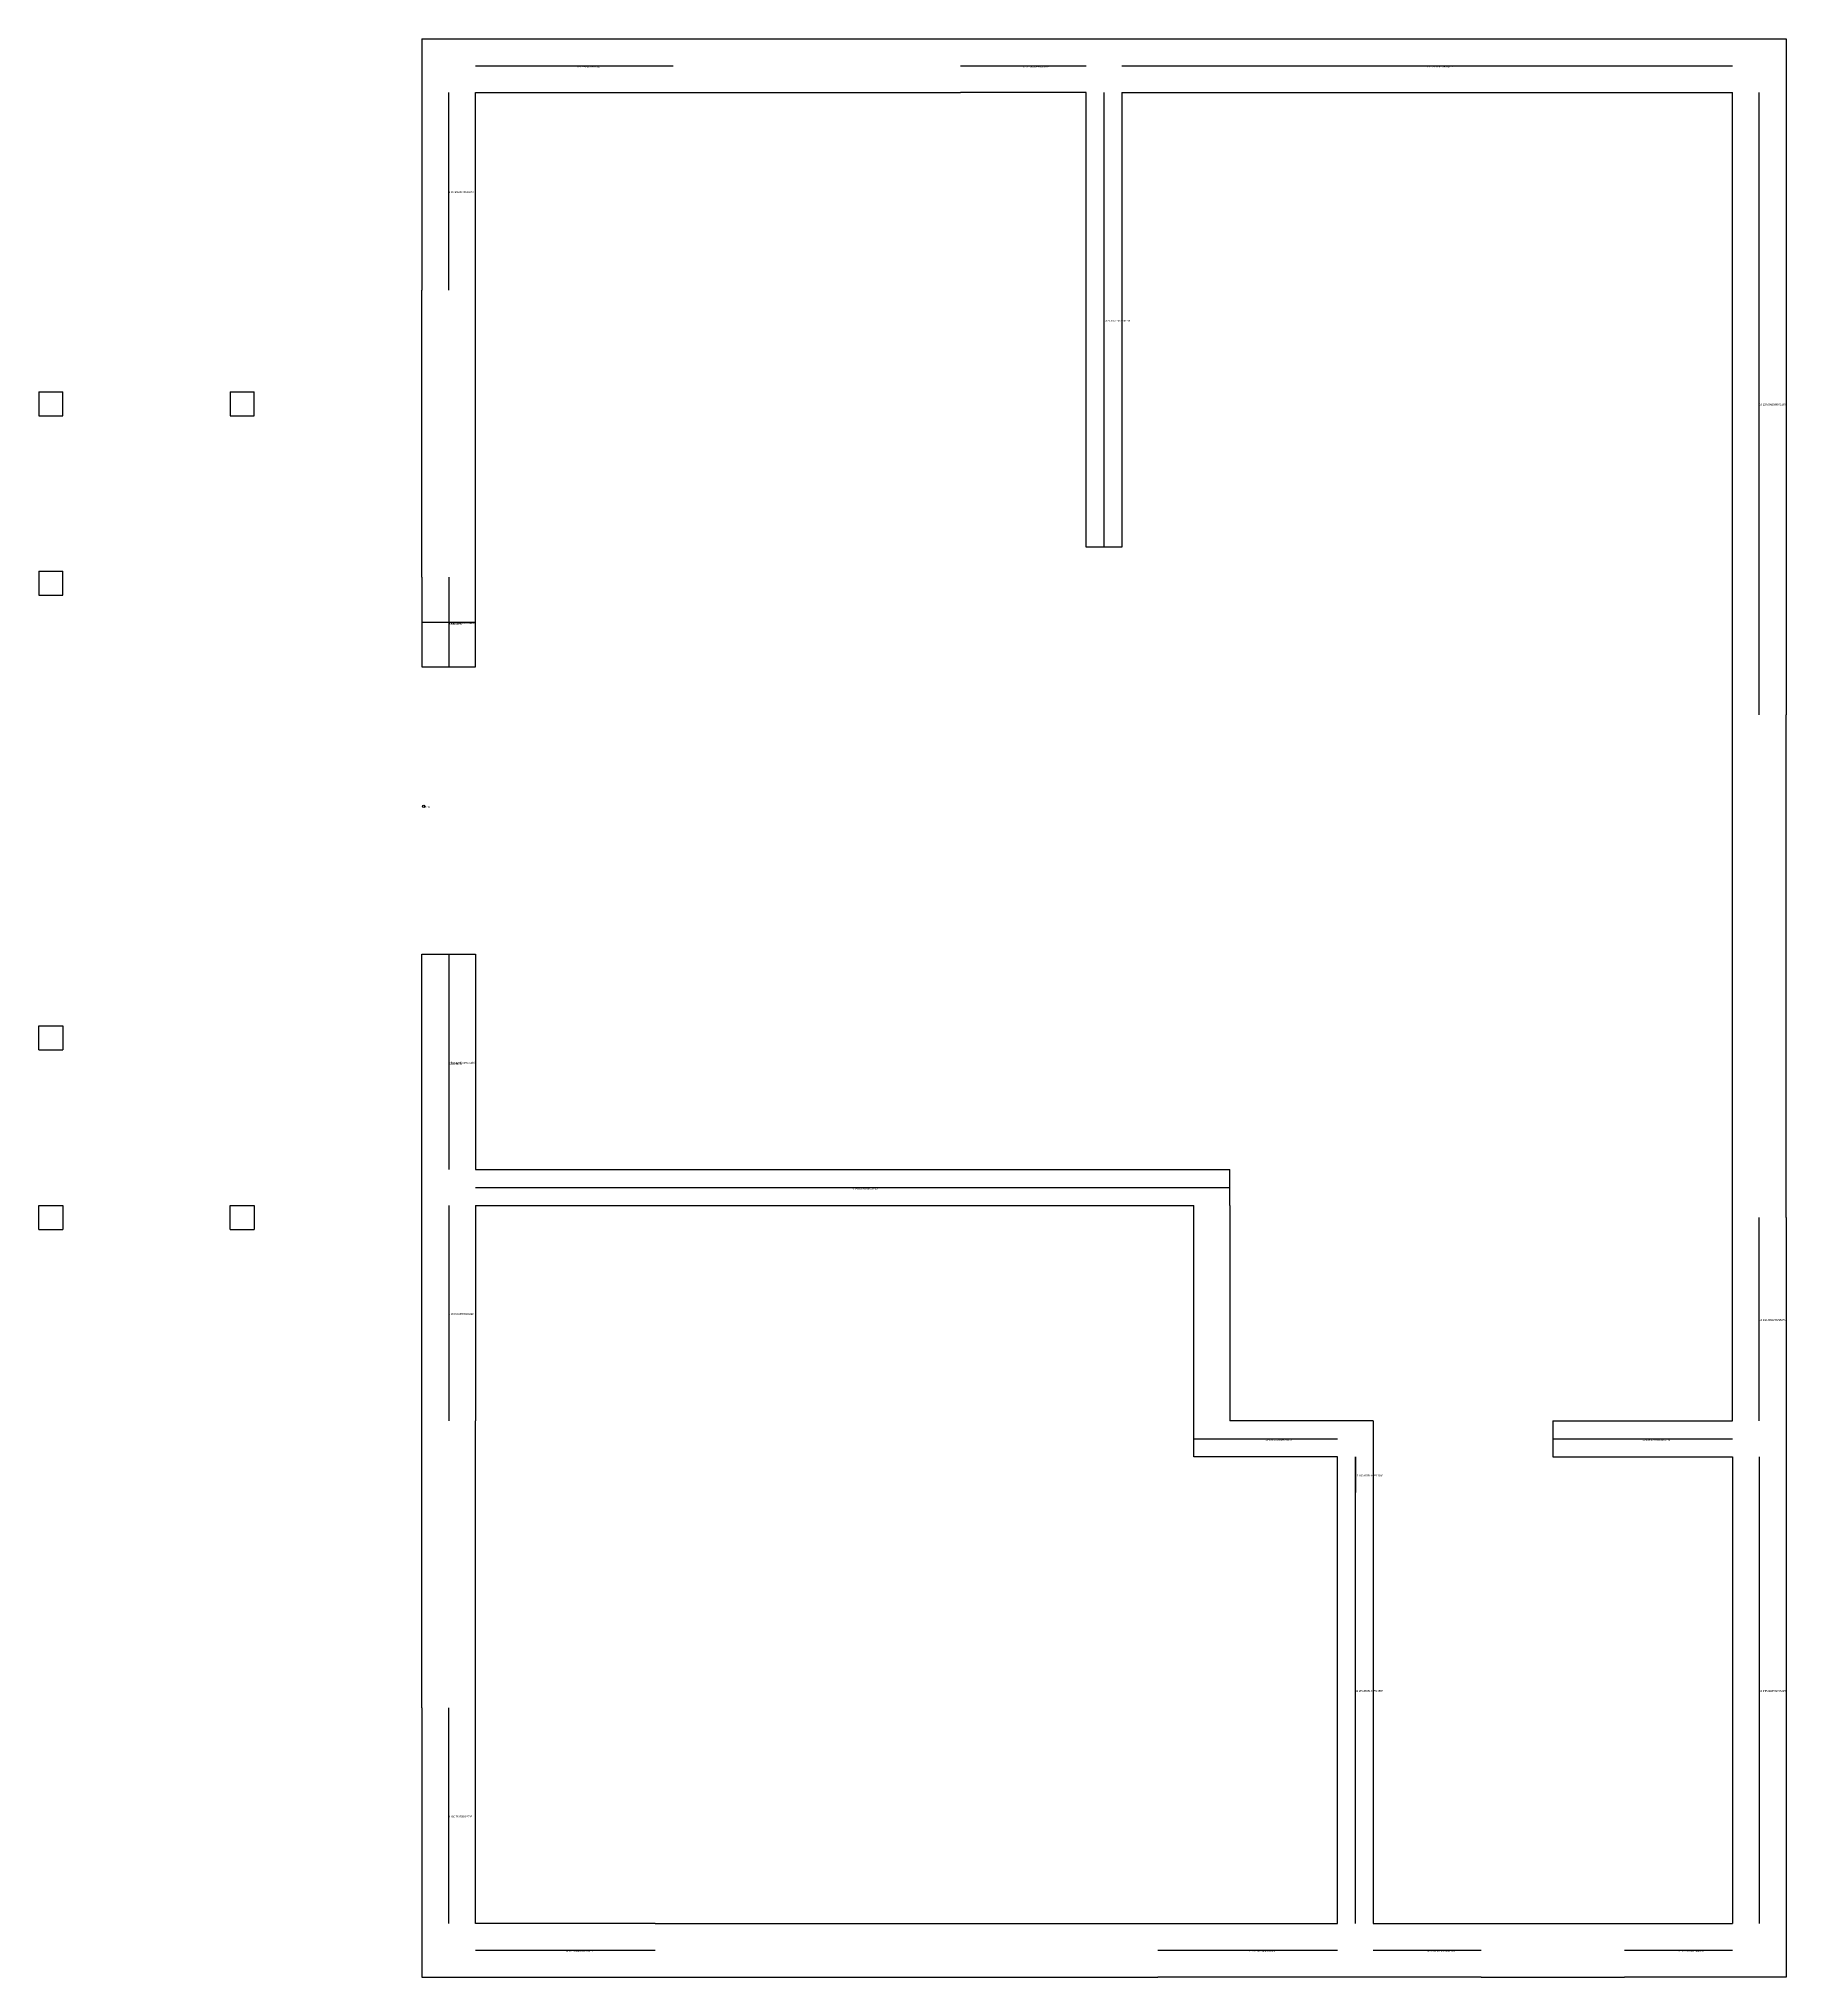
# Model space of a CAD drawing. Header units: metres. Extents: x 301 to 593, y 371 to 695.
import ezdxf

# ---------------------------------------------------------------- set-up
doc = ezdxf.new("R2010")
doc.units = ezdxf.units.M

msp = doc.modelspace()

# ---------------------------------------------------------------- linework, layer by layer
at = {"layer": 'centrelines'}
for p, q in [((374, 690.5), (407, 690.5)), ((455, 690.5), (476, 690.5)), ((482, 690.5), (584, 690.5)), ((369.5, 653), (369.5, 686)), ((479, 610), (479, 686)), ((588.5, 582), (588.5, 686)), ((369.5, 605), (369.5, 590)), ((365, 597.5), (374, 597.5)), ((369.5, 542), (369.5, 506)), ((374, 503), (500, 503)), ((369.5, 500), (369.5, 464)), ((588.5, 464), (588.5, 498)), ((494, 461), (518, 461)), ((554, 461), (584, 461)), ((521, 380), (521, 458)), ((521, 458), (521, 452)), ((588.5, 458), (588.5, 380)), ((369.5, 380), (369.5, 416)), ((374, 375.5), (404, 375.5)), ((488, 375.5), (518, 375.5)), ((524, 375.5), (542, 375.5)), ((566, 375.5), (584, 375.5))]:
    msp.add_line(p, q, dxfattribs=at)
at = {"layer": 'entity_location'}
msp.add_circle((365.33, 566.69), 0.2, dxfattribs=at)
at = {"layer": 'wall'}
for p, q in [((365, 695), (365, 653)), ((365, 695), (407, 695)), ((407, 695), (455, 695)), ((455, 695), (593, 695)), ((593, 695), (593, 582)), ((374, 653), (374, 686)), ((374, 686), (407, 686)), ((407, 686), (455, 686)), ((476, 686), (455, 686)), ((476, 610), (476, 686)), ((482, 686), (482, 610)), ((482, 686), (584, 686)), ((584, 582), (584, 686)), ((365, 605), (365, 653)), ((374, 605), (374, 653)), ((301, 636), (301, 632)), ((301, 636), (305, 636)), ((305, 632), (305, 636)), ((333, 636), (333, 632)), ((333, 636), (337, 636)), ((337, 632), (337, 636)), ((301, 632), (305, 632)), ((333, 632), (337, 632)), ((482, 610), (476, 610)), ((301, 606), (301, 602)), ((301, 606), (305, 606)), ((305, 602), (305, 606)), ((365, 605), (365, 590)), ((374, 590), (374, 605)), ((301, 602), (305, 602)), ((365, 590), (374, 590)), ((584, 498), (584, 582)), ((593, 498), (593, 582)), ((365, 464), (365, 542)), ((365, 542), (374, 542)), ((374, 542), (374, 506)), ((301, 526), (301, 530)), ((301, 530), (305, 530)), ((305, 530), (305, 526)), ((301, 526), (305, 526)), ((374, 506), (500, 506)), ((500, 500), (500, 506)), ((301, 496), (301, 500)), ((301, 500), (305, 500)), ((305, 500), (305, 496)), ((333, 496), (333, 500)), ((333, 500), (337, 500)), ((337, 500), (337, 496)), ((374, 500), (374, 464)), ((374, 500), (494, 500)), ((494, 464), (494, 500)), ((500, 500), (500, 464)), ((301, 496), (305, 496)), ((333, 496), (337, 496)), ((584, 464), (584, 498)), ((593, 498), (593, 371)), ((365, 416), (365, 464)), ((374, 416), (374, 464)), ((494, 458), (494, 464)), ((524, 464), (500, 464)), ((524, 464), (524, 452)), ((554, 464), (554, 458)), ((554, 464), (584, 464)), ((518, 458), (494, 458)), ((518, 380), (518, 458)), ((524, 458), (524, 380)), ((554, 458), (584, 458)), ((584, 458), (584, 380)), ((365, 416), (365, 371)), ((374, 380), (374, 416)), ((404, 380), (374, 380)), ((404, 380), (488, 380)), ((488, 380), (518, 380)), ((524, 380), (542, 380)), ((542, 380), (566, 380)), ((566, 380), (584, 380)), ((365, 371), (404, 371)), ((404, 371), (488, 371)), ((542, 371), (488, 371)), ((542, 371), (566, 371)), ((593, 371), (566, 371))]:
    msp.add_line(p, q, dxfattribs=at)

# ---------------------------------------------------------------- texts
at = {"layer": 'centrelines', "char_height": 0.3, "attachment_point": 1}
for s, insert in [('7 124.10923978811383', (390.5, 690.5)), ('9 152.86599608088054', (465.5, 690.5)), ('11 170.1146159019614', (533, 690.5)), ('5 86.40680129535073', (369.5, 669.5)), ('6 121.63642651740714', (479, 648)), ('16 223.6903986592165', (588.5, 634)), ('0 23.675735632169175', (369.5, 597.5)), ('2 30.80630835214174', (369.5, 597.5)), ('1 25.042660719635162', (369.5, 524)), ('3 64.28053958026786', (437, 503)), ('4 66.82368557883389', (369.5, 482)), ('18 233.49932472955763', (588.5, 481)), ('10 166.5116319698075', (506, 461)), ('15 216.25461021281762', (569, 461)), ('13 189.85851447013866', (521, 455)), ('12 189.85851447013866', (521, 419)), ('19 248.22858413363286', (588.5, 419)), ('8 150.751269152797', (369.5, 398)), ('14 191.38999226431417', (389, 375.5)), ('17 227.16073949370625', (503, 375.5)), ('20 248.45514943658728', (533, 375.5)), ('21 277.1676645669391', (575, 375.5))]:
    msp.add_mtext(s, dxfattribs=dict(at, insert=insert))
at = {"layer": 'chosen_line', "color": 3, "char_height": 0.5, "attachment_point": 1}
for insert in [(369.5, 597.5), (369.5, 524)]:
    msp.add_mtext('chosen', dxfattribs=dict(at, insert=insert))
at = {"layer": 'debug', "insert": (365.33, 566.69), "char_height": 0.2, "attachment_point": 1}
msp.add_mtext('365, 566', dxfattribs=at)

doc.saveas('drawing.dxf')
